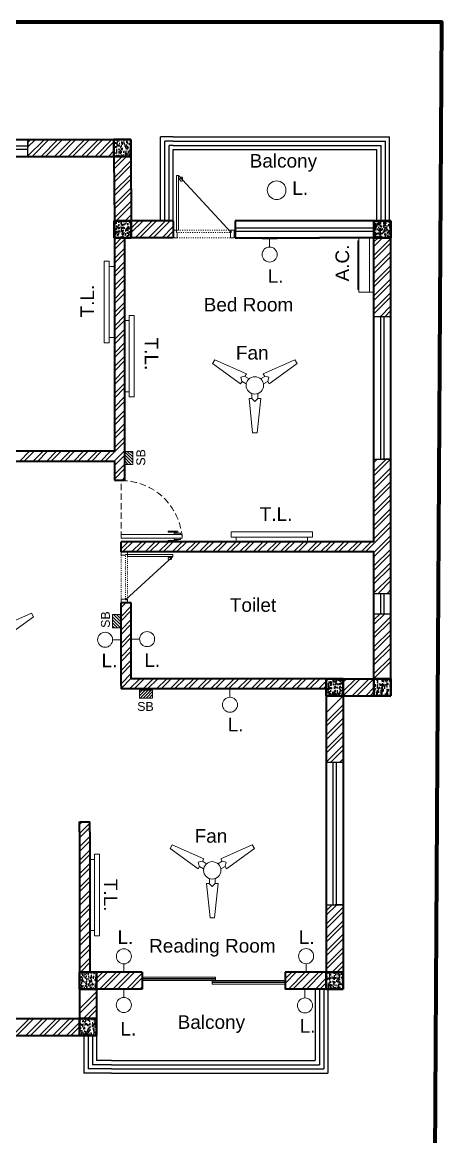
# Model space of a CAD drawing. Header units: inches. Extents: x 4161 to 8381, y 472 to 1500.
# Drawn here: x 5442 to 5689, y 826 to 1483 of the extents above; entities that cross this region are included whole.
import ezdxf

# ---------------------------------------------------------------- set-up
doc = ezdxf.new("R2010")
doc.units = ezdxf.units.IN
doc.header["$MEASUREMENT"] = 0
doc.linetypes.add('ACAD_ISO03W100', pattern=[30, 12, -18])
doc.linetypes.add('HIDDEN', pattern=[0.375, 0.25, -0.125])
doc.layers.get('0').update_dxf_attribs({"lineweight": 35})
for name, color, linetype, lineweight in [('0.Columns', 1, 'Continuous', 35), ('1.Wall', 7, 'Continuous', 35), ('Box', 7, 'Continuous', 15), ('Doors & Furni', 20, 'Continuous', 5), ('E_Elements', 7, 'Continuous', 15), ('E_FITTINGS', 7, 'Continuous', 15), ('Hatch', 7, 'Continuous', 15)]:
    doc.layers.add(name, color=color, linetype=linetype, lineweight=lineweight)
for name, color, linetype in [('3.Windows', 130, 'Continuous'), ('4.Hatch', 14, 'Continuous'), ('5.Texts', 50, 'Continuous'), ('8.Balcony', 90, 'Continuous'), ('9.Vent', 130, 'Continuous'), ('Electrical Components', 170, 'Continuous'), ('rod', 252, 'Continuous'), ('wood', 20, 'Continuous')]:
    doc.layers.add(name, color=color, linetype=linetype)
doc.styles.get("Standard").update_dxf_attribs({"font": 'arial.ttf'})

# ---------------------------------------------------------------- blocks, each defined once
blk = doc.blocks.new('Window7')
at = {"layer": '3.Windows'}
for p, q in [((4180.79, 1757.85), (4096.79, 1757.85)), ((4096.79, 1757.85), (4096.79, 1747.85)), ((4180.79, 1747.85), (4180.79, 1757.85)), ((4180.79, 1747.85), (4180.79, 1757.85)), ((4180.79, 1757.85), (4180.79, 1753.17)), ((4096.79, 1747.85), (4180.79, 1747.85)), ((4180.79, 1753.17), (4180.79, 1753.17))]:
    blk.add_line(p, q, dxfattribs=at)
at = {"layer": '3.Windows', "color": 141, "true_color": 0xadddf7}
for p, q in [((4180.79, 1753.85), (4096.79, 1753.85)), ((4180.79, 1751.85), (4096.79, 1751.85))]:
    blk.add_line(p, q, dxfattribs=at)
blk = doc.blocks.new('window7 virtical')
at = {"layer": '3.Windows', "color": 141, "true_color": 0xadddf7}
for p, q in [((4405.51, 1605.94), (4405.51, 1689.94)), ((4407.51, 1605.94), (4407.51, 1689.94))]:
    blk.add_line(p, q, dxfattribs=at)
at = {"layer": '3.Windows'}
for p, q in [((4401.51, 1605.94), (4411.51, 1605.94)), ((4411.51, 1605.94), (4406.83, 1605.94)), ((4406.83, 1605.94), (4406.83, 1605.94))]:
    blk.add_line(p, q, dxfattribs=at)
blk.add_lwpolyline([(4411.51, 1605.94), (4411.51, 1689.94), (4401.51, 1689.94), (4401.51, 1605.94)], close=True, dxfattribs=at)
blk = doc.blocks.new('Vent')
at = {"layer": '9.Vent'}
for p, q in [((-12, -3.9), (-12, 6.1)), ((-12, 3.82), (-12, 6.1)), ((0, -3.9), (0, 6.1))]:
    blk.add_line(p, q, dxfattribs=at)
at = {"layer": '9.Vent', "color": 5}
for p, q in [((-12, 2), (0, 2)), ((-12, 0), (0, 0))]:
    blk.add_line(p, q, dxfattribs=at)
blk = doc.blocks.new('Dd2')
at = {"layer": 'rod', "lineweight": 13}
blk.add_lwpolyline([(-36.5, 41), (-2, 3.5)], dxfattribs=at)
blk.add_lwpolyline([(-36.5, 38.75), (-35.5, 38.75), (-35.5, 39.25, -0.414214), (-35, 39.75), (-34.5, 39.75, -0.414214), (-34, 39.25), (-34, 37.75, -0.414214), (-34.5, 37.25), (-35, 37.25, -0.414214), (-35.5, 37.75), (-35.5, 38.25), (-36.5, 38.25)], format="xyb", dxfattribs=at)
at = {"layer": 'rod', "linetype": 'ACAD_ISO03W100', "lineweight": 13, "ltscale": 0.05}
for points in [[(-3, 3.5), (-37.5, 3.5)], [(-2, 5), (-36.5, 5)], [(-2.5, 0), (-37.5, 0)]]:
    blk.add_lwpolyline(points, dxfattribs=at)
at = {"layer": 'wood', "lineweight": 13}
for points in [[(-36.5, 41), (-38, 41), (-38, 5), (-36.5, 5)], [(-40, 0), (-40, 5), (-38, 5), (-38, 3.5), (-37.5, 3.5), (-37.5, 0)], [(0, 0), (0, 5), (-2, 5), (-2, 3.5), (-2.5, 3.5), (-2.5, 0)]]:
    blk.add_lwpolyline(points, close=True, dxfattribs=at)
blk = doc.blocks.new('Door')
at = {"layer": 'Doors & Furni', "color": 20}
for p, q in [((4001.9, 980.9), (4000.59, 980.9)), ((4000.59, 980.9), (4000.59, 975.13)), ((4001.34, 975.13), (4001.34, 980.06)), ((4001.34, 980.06), (4001.9, 980.06)), ((4002.74, 982.3), (4001.9, 982.3)), ((4001.9, 982.3), (4001.9, 978.61)), ((4001.9, 978.61), (4002.74, 978.61)), ((4004.74, 983.4), (4002.74, 983.4)), ((4002.74, 983.4), (4002.74, 947.4)), ((4004.74, 947.4), (4004.74, 983.4)), ((4004.74, 982.3), (4005.57, 982.3)), ((4005.57, 978.61), (4004.74, 978.61)), ((4005.57, 982.3), (4005.57, 978.61)), ((4005.57, 980.9), (4006.88, 980.9)), ((4006.13, 980.06), (4005.57, 980.06)), ((4006.13, 975.13), (4006.13, 980.06)), ((4006.88, 980.9), (4006.88, 975.13)), ((4000.59, 975.13), (4001.34, 975.13)), ((4006.88, 975.13), (4006.13, 975.13)), ((4002.74, 947.4), (4004.74, 947.4))]:
    blk.add_line(p, q, dxfattribs=at)
at = {"layer": 'Doors & Furni', "color": 1, "linetype": 'HIDDEN', "ltscale": 15}
blk.add_line((4002.74, 947.4), (4036.59, 947.4), dxfattribs=at)
blk.add_arc((4000.59, 947.4), 36, 0, 86.58304, dxfattribs=at)
blk = doc.blocks.new('FAN')
at = {"layer": 'E_Elements'}
for p, q in [((-23.57, 15.12), (-24.88, 12.85)), ((-4.97, 6.83), (-23.57, 15.12)), ((23.57, 15.12), (4.97, 6.83)), ((24.88, 12.85), (23.57, 15.12)), ((-24.88, 12.85), (-8.39, 0.89)), ((-5.82, 5.34), (-4.97, 6.83)), ((4.97, 6.83), (5.82, 5.34)), ((8.39, 0.89), (24.88, 12.85)), ((-8.39, 0.89), (-7.54, 2.37)), ((-8.26, 4.77), (-5.89, 5.4)), ((-7.62, 2.4), (-8.26, 4.77)), ((-7.54, 2.37), (-5.06, 0.94)), ((-3.34, 3.91), (-5.82, 5.34)), ((5.82, 5.34), (3.34, 3.91)), ((5.06, 0.94), (7.54, 2.37)), ((8.26, 4.77), (5.89, 5.4)), ((7.54, 2.37), (8.39, 0.89)), ((7.62, 2.4), (8.26, 4.77)), ((-1.71, -4.85), (-1.71, -7.71)), ((1.71, -7.71), (1.71, -4.85)), ((-3.43, -7.71), (-1.31, -27.97)), ((-1.71, -7.71), (-3.43, -7.71)), ((-1.73, -7.8), (0, -9.53)), ((0, -9.53), (1.73, -7.8)), ((1.31, -27.97), (3.43, -7.71)), ((3.43, -7.71), (1.71, -7.71)), ((-1.31, -27.97), (1.31, -27.97))]:
    blk.add_line(p, q, dxfattribs=at)
for start, end in [(360, 180), (180, 0)]:
    blk.add_arc((0, 0), 5.14, start, end, dxfattribs=at)
blk = doc.blocks.new('AC')
at = {"layer": 'E_Elements'}
for p, q in [((5826.63, 1009.16), (5858.63, 1009.16)), ((5826.63, 1000.16), (5826.63, 1009.16)), ((5828.29, 1009.63), (5856.95, 1009.63)), ((5828.29, 1009.63), (5828.29, 1009.16)), ((5856.95, 1009.63), (5856.95, 1009.16)), ((5858.63, 1009.16), (5858.63, 1009.16)), ((5858.63, 1009.16), (5858.63, 1000.16)), ((5826.63, 1002.72), (5858.63, 1002.72)), ((5858.63, 1000.16), (5826.63, 1000.16))]:
    blk.add_line(p, q, dxfattribs=at)
blk = doc.blocks.new('O')
at = {"layer": 'E_Elements', "ltscale": 4}
for p, q in [((9523.61, 2111.57), (9520.91, 2111.57)), ((9523.61, 2069.68), (9520.91, 2069.68))]:
    blk.add_line(p, q, dxfattribs=at)
at = {"layer": 'E_Elements', "ltscale": 0.01}
blk.add_lwpolyline([(9526.61, 2066.63), (9526.61, 2114.63), (9523.61, 2114.63), (9523.61, 2066.63)], close=True, dxfattribs=at)
blk = doc.blocks.new('A$C482B25E6')
at = {"layer": 'E_FITTINGS'}
for p, q in [((0, 0), (0, 7.1)), ((3.9, 3.55), (0, 3.55))]:
    blk.add_line(p, q, dxfattribs=at)
blk.add_circle((7.45, 3.55), 3.55, dxfattribs=at)
blk = doc.blocks.new('2')
at = {"layer": 'Hatch', "ltscale": 0.01}
h = blk.add_hatch(dxfattribs=at)
h.set_pattern_fill('ANSI31', color=256, scale=10, style=0)
h.paths.add_polyline_path([(7846.79, 2035.92), (7841.97, 2035.92), (7841.97, 2028.24), (7846.79, 2028.24)])
at = {"layer": 'E_Elements'}
blk.add_lwpolyline([(7841.97, 2028.24), (7846.79, 2028.24), (7846.79, 2035.92), (7841.97, 2035.92)], close=True, dxfattribs=at)
blk = doc.blocks.new('Column2.0')
at = {"layer": '0.Columns', "true_color": 0x991b1e}
h = blk.add_hatch(dxfattribs=at)
h.set_pattern_fill('AR-CONC', color=244, scale=0.54)
h.set_pattern_definition([(50, (868.9964, 332.3348), (3.873205, -0.3388615), [0.405, -4.455]), (355, (868.9964, 332.335), (-0.7492572, 4.0618375), [0.324, -3.564]), (100.45144, (869.319, 332.3066), (3.1239478, 3.722976), [0.344197, -3.7861674]), (46.1842, (868.9964, 333.415), (5.763103, -0.893804), [0.6075, -6.6825]), (96.63564, (869.4767, 333.3403), (5.0471745, 5.2602404), [0.516296, -5.679254]), (351.18416, (868.9964, 333.415), (5.0471745, 5.26024), [0.486, -5.346]), (21, (869.5364, 333.1448), (3.223298, -2.174142), [0.405, -4.455]), (326, (869.5364, 333.145), (1.3139028, 3.9158102), [0.324, -3.564]), (71.45144, (869.805, 332.9636), (4.537201, 1.7416682), [0.344197, -3.7861674]), (37.5, (868.9964, 332.3348), (0.0656632, 1.7976268), [0, -3.5208, 0, -3.618, 0, -3.5775]), (7.5, (868.9964, 332.3348), (1.4205755, 2.1298232), [0, -2.0628, 0, -3.4398, 0, -1.3635]), (327.5, (867.7922, 332.3348), (2.88264116, -0.1217963), [0, -1.35, 0, -4.212, 0, -5.589]), (317.5, (867.2522, 332.3348), (3.1492053, 0.5405669), [0, -1.755, 0, -2.7972, 0, -3.969])])
h.paths.add_polyline_path([(4674.88, 1327.63), (4674.88, 1337.63), (4664.88, 1337.63), (4664.88, 1327.63)])
at = {"layer": '0.Columns', "linetype": 'ACAD_ISO03W100', "lineweight": 40}
for p, q in [((4674.88, 1337.63), (4664.88, 1337.63)), ((4664.88, 1337.63), (4664.88, 1327.63)), ((4674.88, 1327.63), (4674.88, 1337.63)), ((4664.88, 1327.63), (4674.88, 1327.63))]:
    blk.add_line(p, q, dxfattribs=at)
blk = doc.blocks.new('Title Box 2.0')
at = {"lineweight": 100, "ltscale": 0.5}
blk.add_lwpolyline([(4996.97, 684.44), (5689.78, 684.44), (5694.53, 1520.13), (5001.72, 1520.13), (4996.97, 684.44)], dxfattribs=at)

msp = doc.modelspace()

# ---------------------------------------------------------------- linework, layer by layer
at = {"layer": '1.Wall'}
for p, q in [((5307.847, 1413.751), (5505.575, 1413.751)), ((5311.847, 1403.751), (5495.632, 1403.751)), ((5495.632, 1403.751), (5495.847, 1365.695)), ((5505.632, 1403.78), (5505.847, 1365.751)), ((5495.847, 1365.695), (5495.847, 1355.751)), ((5530.584, 1365.751), (5505.847, 1365.751)), ((5530.584, 1365.751), (5530.584, 1355.751)), ((5616.774, 1365.751), (5567.121, 1365.751)), ((5567.121, 1365.751), (5567.121, 1355.751)), ((5658.847, 1365.751), (5616.774, 1365.751)), ((5648.676, 1365.751), (5658.847, 1365.751)), ((5658.847, 1091.976), (5658.847, 1365.751)), ((5495.847, 1355.751), (5495.847, 1229.985)), ((5530.584, 1355.751), (5501.847, 1355.751)), ((5501.847, 1355.751), (5501.847, 1229.985)), ((5567.121, 1355.751), (5616.774, 1355.751)), ((5648.847, 1355.751), (5616.774, 1355.751)), ((5648.847, 1176.751), (5648.847, 1355.751)), ((5495.847, 1229.985), (5315.674, 1229.985)), ((5501.847, 1229.985), (5501.847, 1213.078)), ((5495.847, 1223.985), (5315.674, 1223.985)), ((5495.847, 1223.985), (5495.847, 1213.078)), ((5499.847, 1170.751), (5499.847, 1176.751)), ((5505.847, 1176.751), (5499.847, 1176.751)), ((5648.847, 1176.751), (5505.847, 1176.751)), ((5505.847, 1170.751), (5499.847, 1170.751)), ((5648.847, 1170.751), (5505.847, 1170.751)), ((5648.847, 1095.976), (5648.847, 1170.751)), ((5499.847, 1091.976), (5499.847, 1140.751)), ((5505.847, 1140.751), (5499.847, 1140.751)), ((5505.847, 1095.976), (5505.847, 1140.751)), ((5499.847, 1091.976), (5499.847, 1089.976)), ((5620.737, 1095.976), (5505.847, 1095.976)), ((5620.737, 1095.976), (5648.847, 1095.976)), ((5658.847, 1091.976), (5658.847, 1085.976)), ((5505.847, 1089.976), (5499.847, 1089.976)), ((5620.737, 1089.976), (5505.847, 1089.976)), ((5620.737, 1085.976), (5620.737, 1089.976)), ((5620.737, 1085.976), (5620.737, 923.112)), ((5630.737, 1085.976), (5658.847, 1085.976)), ((5630.737, 1085.976), (5630.737, 919.112)), ((5475.394, 1011.751), (5481.394, 1011.751)), ((5475.394, 1005.751), (5475.394, 1011.751)), ((5481.394, 1005.751), (5481.394, 1011.751)), ((5475.394, 1005.751), (5475.394, 895.751)), ((5481.394, 1005.751), (5481.394, 923.112)), ((5485.394, 923.112), (5481.394, 923.112)), ((5512.234, 923.112), (5485.394, 923.112)), ((5512.234, 923.112), (5512.234, 913.112)), ((5620.737, 923.112), (5596.441, 923.112)), ((5596.441, 923.112), (5596.441, 913.112)), ((5485.394, 913.112), (5485.394, 885.751)), ((5512.234, 913.112), (5485.394, 913.112)), ((5624.737, 913.112), (5596.441, 913.112)), ((5624.737, 913.112), (5630.737, 913.112)), ((5630.737, 919.112), (5630.737, 913.112)), ((5337.5, 895.751), (5475.394, 895.751)), ((5337.5, 885.751), (5485.394, 885.751))]:
    msp.add_line(p, q, dxfattribs=at)
at = {"layer": '1.Wall', "color": 7, "true_color": 0xffffff}
msp.add_line((5495.847, 1213.078), (5501.847, 1213.078), dxfattribs=at)
at = {"layer": '3.Windows', "color": 141, "true_color": 0xadddf7}
for p, q in [((5567.004, 1361.751), (5648.676, 1361.751)), ((5567.004, 1359.751), (5648.676, 1359.751))]:
    msp.add_line(p, q, dxfattribs=at)
at = {"layer": '3.Windows'}
for p, q in [((5567.121, 1365.751), (5567.121, 1355.751)), ((5648.793, 1365.751), (5567.121, 1365.751)), ((5567.121, 1355.751), (5648.793, 1355.751))]:
    msp.add_line(p, q, dxfattribs=at)
at = {"layer": '4.Hatch', "color": 244, "linetype": 'Continuous', "true_color": 0x991b1e}
for p, q in [((5444.771, 1411.792), (5446.73, 1413.751)), ((5444.771, 1403.837), (5454.685, 1413.751)), ((5444.771, 1409.141), (5449.382, 1413.751)), ((5447.337, 1403.751), (5457.337, 1413.751)), ((5452.64, 1403.751), (5462.64, 1413.751)), ((5455.292, 1403.751), (5465.292, 1413.751)), ((5460.595, 1403.751), (5470.595, 1413.751)), ((5463.247, 1403.751), (5473.247, 1413.751)), ((5468.55, 1403.751), (5478.55, 1413.751)), ((5471.202, 1403.751), (5481.202, 1413.751)), ((5476.505, 1403.751), (5486.505, 1413.751)), ((5479.157, 1403.751), (5489.157, 1413.751)), ((5484.46, 1403.751), (5494.46, 1413.751)), ((5487.112, 1403.751), (5495.632, 1412.271)), ((5492.415, 1403.751), (5495.632, 1406.968)), ((5495.067, 1403.751), (5495.632, 1404.316)), ((5495.658, 1399.04), (5500.37, 1403.751)), ((5495.673, 1396.403), (5503.022, 1403.751)), ((5495.703, 1391.129), (5505.647, 1401.073)), ((5495.718, 1388.493), (5505.662, 1398.437)), ((5495.748, 1383.219), (5505.692, 1393.163)), ((5495.763, 1380.582), (5505.707, 1390.526)), ((5495.792, 1375.309), (5505.736, 1385.253)), ((5495.807, 1372.672), (5505.751, 1382.616)), ((5495.837, 1367.399), (5505.781, 1377.343)), ((5496.841, 1365.751), (5505.796, 1374.706)), ((5502.145, 1365.751), (5505.826, 1369.432)), ((5504.796, 1365.751), (5505.841, 1366.796)), ((5505.847, 1361.499), (5510.1, 1365.751)), ((5505.847, 1358.847), (5512.751, 1365.751)), ((5508.055, 1355.751), (5518.055, 1365.751)), ((5510.706, 1355.751), (5520.706, 1365.751)), ((5516.009, 1355.751), (5526.009, 1365.751)), ((5518.661, 1355.751), (5528.661, 1365.751)), ((5523.964, 1355.751), (5530.584, 1362.371)), ((5526.616, 1355.751), (5530.584, 1359.719)), ((5648.676, 1361.138), (5648.847, 1361.309)), ((5495.847, 1351.499), (5500.1, 1355.751)), ((5495.847, 1348.847), (5501.847, 1354.847)), ((5648.676, 1358.487), (5648.847, 1358.658)), ((5648.847, 1353.354), (5651.244, 1355.751)), ((5648.847, 1350.703), (5653.895, 1355.751)), ((5648.847, 1345.399), (5658.847, 1355.399)), ((5648.847, 1342.748), (5658.847, 1352.748)), ((5495.847, 1343.544), (5501.847, 1349.544)), ((5495.847, 1340.892), (5501.847, 1346.892)), ((5648.847, 1337.444), (5658.847, 1347.444)), ((5495.847, 1335.589), (5501.847, 1341.589)), ((5648.847, 1334.793), (5658.847, 1344.793)), ((5495.847, 1332.937), (5501.847, 1338.937)), ((5495.847, 1327.634), (5501.847, 1333.634)), ((5648.847, 1329.489), (5658.847, 1339.489)), ((5648.847, 1326.838), (5658.847, 1336.838)), ((5495.847, 1324.982), (5501.847, 1330.982)), ((5648.847, 1321.534), (5658.847, 1331.534)), ((5648.847, 1318.883), (5658.847, 1328.883)), ((5495.847, 1319.679), (5501.847, 1325.679)), ((5495.847, 1317.027), (5501.847, 1323.027)), ((5648.847, 1313.58), (5658.847, 1323.58)), ((5648.847, 1310.928), (5658.847, 1320.928)), ((5495.847, 1311.724), (5501.847, 1317.724)), ((5495.847, 1309.072), (5501.847, 1315.072)), ((5652.514, 1309.292), (5658.847, 1315.625)), ((5495.847, 1303.769), (5501.847, 1309.769)), ((5495.847, 1301.117), (5501.847, 1307.117)), ((5655.165, 1309.292), (5658.847, 1312.973)), ((5495.847, 1295.814), (5501.847, 1301.814)), ((5495.847, 1293.162), (5501.847, 1299.162)), ((5495.847, 1287.859), (5501.847, 1293.859)), ((5495.847, 1285.207), (5501.847, 1291.207)), ((5495.847, 1279.904), (5501.847, 1285.904)), ((5495.847, 1277.252), (5501.847, 1283.252)), ((5495.847, 1271.949), (5501.847, 1277.949)), ((5495.847, 1269.297), (5501.847, 1275.297)), ((5495.847, 1263.994), (5501.847, 1269.994)), ((5495.847, 1261.342), (5501.847, 1267.342)), ((5495.847, 1256.039), (5501.847, 1262.039)), ((5495.847, 1253.387), (5501.847, 1259.387)), ((5495.847, 1248.084), (5501.847, 1254.084)), ((5495.847, 1245.433), (5501.847, 1251.433)), ((5495.847, 1240.129), (5501.847, 1246.129)), ((5495.847, 1237.478), (5501.847, 1243.478)), ((5490.309, 1223.985), (5501.847, 1235.523)), ((5495.847, 1232.174), (5501.847, 1238.174)), ((5439.928, 1223.985), (5445.928, 1229.985)), ((5442.58, 1223.985), (5448.58, 1229.985)), ((5447.883, 1223.985), (5453.883, 1229.985)), ((5450.535, 1223.985), (5456.535, 1229.985)), ((5455.838, 1223.985), (5461.838, 1229.985)), ((5458.49, 1223.985), (5464.49, 1229.985)), ((5463.793, 1223.985), (5469.793, 1229.985)), ((5466.445, 1223.985), (5472.445, 1229.985)), ((5471.748, 1223.985), (5477.748, 1229.985)), ((5474.4, 1223.985), (5480.4, 1229.985)), ((5479.703, 1223.985), (5485.703, 1229.985)), ((5482.355, 1223.985), (5488.355, 1229.985)), ((5487.658, 1223.985), (5493.658, 1229.985)), ((5495.613, 1223.985), (5501.847, 1230.219)), ((5495.847, 1221.568), (5501.847, 1227.568)), ((5495.847, 1216.264), (5501.847, 1222.264)), ((5648.847, 1218.12), (5656.018, 1225.292)), ((5648.847, 1223.423), (5650.715, 1225.292)), ((5648.847, 1215.468), (5658.67, 1225.292)), ((5495.847, 1213.613), (5501.847, 1219.613)), ((5648.847, 1210.165), (5658.847, 1220.165)), ((5648.847, 1207.514), (5658.847, 1217.514)), ((5500.615, 1213.078), (5501.847, 1214.309)), ((5648.847, 1202.21), (5658.847, 1212.21)), ((5648.847, 1199.559), (5658.847, 1209.559)), ((5648.847, 1194.255), (5658.847, 1204.255)), ((5648.847, 1191.604), (5658.847, 1201.604)), ((5648.847, 1186.3), (5658.847, 1196.3)), ((5648.847, 1183.649), (5658.847, 1193.649)), ((5643.904, 1170.751), (5658.847, 1185.694)), ((5648.847, 1178.345), (5658.847, 1188.345)), ((5499.847, 1172.534), (5504.063, 1176.751)), ((5500.715, 1170.751), (5506.715, 1176.751)), ((5506.018, 1170.751), (5512.018, 1176.751)), ((5508.67, 1170.751), (5514.67, 1176.751)), ((5513.973, 1170.751), (5519.973, 1176.751)), ((5516.625, 1170.751), (5522.625, 1176.751)), ((5521.928, 1170.751), (5527.928, 1176.751)), ((5524.58, 1170.751), (5530.58, 1176.751)), ((5529.883, 1170.751), (5535.883, 1176.751)), ((5532.535, 1170.751), (5538.535, 1176.751)), ((5537.838, 1170.751), (5543.838, 1176.751)), ((5540.49, 1170.751), (5546.49, 1176.751)), ((5545.793, 1170.751), (5551.793, 1176.751)), ((5548.445, 1170.751), (5554.445, 1176.751)), ((5553.748, 1170.751), (5559.748, 1176.751)), ((5556.4, 1170.751), (5562.4, 1176.751)), ((5561.703, 1170.751), (5567.703, 1176.751)), ((5564.355, 1170.751), (5570.355, 1176.751)), ((5569.658, 1170.751), (5575.658, 1176.751)), ((5572.31, 1170.751), (5578.31, 1176.751)), ((5577.613, 1170.751), (5583.613, 1176.751)), ((5580.265, 1170.751), (5586.265, 1176.751)), ((5585.568, 1170.751), (5591.568, 1176.751)), ((5588.22, 1170.751), (5594.22, 1176.751)), ((5593.523, 1170.751), (5599.523, 1176.751)), ((5596.175, 1170.751), (5602.175, 1176.751)), ((5601.478, 1170.751), (5607.478, 1176.751)), ((5604.129, 1170.751), (5610.129, 1176.751)), ((5609.433, 1170.751), (5615.433, 1176.751)), ((5612.084, 1170.751), (5618.084, 1176.751)), ((5617.388, 1170.751), (5623.388, 1176.751)), ((5620.039, 1170.751), (5626.039, 1176.751)), ((5625.343, 1170.751), (5631.343, 1176.751)), ((5627.994, 1170.751), (5633.994, 1176.751)), ((5633.298, 1170.751), (5639.298, 1176.751)), ((5635.949, 1170.751), (5641.949, 1176.751)), ((5641.253, 1170.751), (5647.253, 1176.751)), ((5648.847, 1170.39), (5658.847, 1180.39)), ((5648.847, 1167.739), (5658.847, 1177.739)), ((5648.847, 1162.435), (5658.847, 1172.435)), ((5648.847, 1159.784), (5658.847, 1169.784)), ((5648.847, 1154.481), (5658.847, 1164.481)), ((5648.847, 1151.829), (5658.847, 1161.829)), ((5648.847, 1146.526), (5658.847, 1156.526)), ((5651.247, 1146.274), (5658.847, 1153.874)), ((5656.55, 1146.274), (5658.847, 1148.571)), ((5499.847, 1140.715), (5499.883, 1140.751)), ((5499.847, 1138.063), (5502.535, 1140.751)), ((5499.847, 1132.76), (5505.847, 1138.76)), ((5499.847, 1130.108), (5505.847, 1136.108)), ((5499.847, 1124.805), (5505.847, 1130.805)), ((5648.847, 1130.616), (5652.505, 1134.274)), ((5648.847, 1127.964), (5655.156, 1134.274)), ((5648.847, 1122.661), (5658.847, 1132.661)), ((5648.847, 1120.009), (5658.847, 1130.009)), ((5499.847, 1122.153), (5505.847, 1128.153)), ((5648.847, 1114.706), (5658.847, 1124.706)), ((5499.847, 1116.85), (5505.847, 1122.85)), ((5499.847, 1114.198), (5505.847, 1120.198)), ((5648.847, 1112.054), (5658.847, 1122.054)), ((5648.847, 1106.751), (5658.847, 1116.751)), ((5499.847, 1108.895), (5505.847, 1114.895)), ((5499.847, 1106.243), (5505.847, 1112.243)), ((5648.847, 1104.099), (5658.847, 1114.099)), ((5499.847, 1100.94), (5505.847, 1106.94)), ((5499.847, 1098.288), (5505.847, 1104.288)), ((5648.847, 1098.796), (5658.847, 1108.796)), ((5648.847, 1096.144), (5658.847, 1106.144)), ((5499.847, 1092.985), (5505.847, 1098.985)), ((5499.847, 1090.333), (5505.847, 1096.333)), ((5504.793, 1089.976), (5510.793, 1095.976)), ((5507.444, 1089.976), (5513.444, 1095.976)), ((5512.748, 1089.976), (5518.748, 1095.976)), ((5515.399, 1089.976), (5521.399, 1095.976)), ((5520.703, 1089.976), (5526.703, 1095.976)), ((5523.354, 1089.976), (5529.354, 1095.976)), ((5528.658, 1089.976), (5534.658, 1095.976)), ((5531.309, 1089.976), (5537.309, 1095.976)), ((5536.613, 1089.976), (5542.613, 1095.976)), ((5539.264, 1089.976), (5545.264, 1095.976)), ((5544.568, 1089.976), (5550.568, 1095.976)), ((5547.219, 1089.976), (5553.219, 1095.976)), ((5552.523, 1089.976), (5558.523, 1095.976)), ((5555.174, 1089.976), (5561.174, 1095.976)), ((5560.478, 1089.976), (5566.478, 1095.976)), ((5563.129, 1089.976), (5569.129, 1095.976)), ((5568.432, 1089.976), (5574.432, 1095.976)), ((5571.084, 1089.976), (5577.084, 1095.976)), ((5576.387, 1089.976), (5582.387, 1095.976)), ((5579.039, 1089.976), (5585.039, 1095.976)), ((5584.342, 1089.976), (5590.342, 1095.976)), ((5586.994, 1089.976), (5592.994, 1095.976)), ((5592.297, 1089.976), (5598.297, 1095.976)), ((5594.949, 1089.976), (5600.949, 1095.976)), ((5600.252, 1089.976), (5606.252, 1095.976)), ((5602.904, 1089.976), (5608.904, 1095.976)), ((5608.207, 1089.976), (5614.207, 1095.976)), ((5610.859, 1089.976), (5616.859, 1095.976)), ((5616.162, 1089.976), (5620.737, 1094.551)), ((5618.814, 1089.976), (5620.737, 1091.899)), ((5620.737, 1075.989), (5640.724, 1095.976)), ((5630.737, 1088.641), (5638.072, 1095.976)), ((5630.737, 1093.944), (5632.769, 1095.976)), ((5636.027, 1085.976), (5646.027, 1095.976)), ((5638.679, 1085.976), (5648.679, 1095.976)), ((5643.982, 1085.976), (5648.847, 1090.841)), ((5646.634, 1085.976), (5648.847, 1088.189)), ((5620.737, 1070.686), (5630.737, 1080.686)), ((5620.737, 1068.034), (5630.737, 1078.034)), ((5620.737, 1062.731), (5630.737, 1072.731)), ((5620.737, 1060.08), (5630.737, 1070.08)), ((5620.737, 1054.776), (5630.737, 1064.776)), ((5620.737, 1052.125), (5630.737, 1062.125)), ((5620.737, 1046.821), (5630.737, 1056.821)), ((5623.235, 1046.668), (5630.737, 1054.17)), ((5628.538, 1046.668), (5630.737, 1048.866)), ((5475.394, 1010.196), (5476.949, 1011.751)), ((5475.394, 1004.893), (5481.394, 1010.893)), ((5475.394, 1002.241), (5481.394, 1008.241)), ((5475.394, 996.938), (5481.394, 1002.938)), ((5475.394, 994.286), (5481.394, 1000.286)), ((5475.394, 988.983), (5481.394, 994.983)), ((5475.394, 986.331), (5481.394, 992.331)), ((5475.394, 981.028), (5481.394, 987.028)), ((5475.394, 978.376), (5481.394, 984.376)), ((5475.394, 973.073), (5481.394, 979.073)), ((5475.394, 970.421), (5481.394, 976.421)), ((5475.394, 965.118), (5481.394, 971.118)), ((5475.394, 962.466), (5481.394, 968.466)), ((5475.394, 957.163), (5481.394, 963.163)), ((5475.394, 954.512), (5481.394, 960.512)), ((5620.737, 959.317), (5624.088, 962.668)), ((5620.737, 956.665), (5626.739, 962.668)), ((5620.737, 951.362), (5630.737, 961.362)), ((5475.394, 949.208), (5481.394, 955.208)), ((5475.394, 946.557), (5481.394, 952.557)), ((5620.737, 948.71), (5630.737, 958.71)), ((5620.737, 943.407), (5630.737, 953.407)), ((5475.394, 941.253), (5481.394, 947.253)), ((5620.737, 940.755), (5630.737, 950.755)), ((5475.394, 938.602), (5481.394, 944.602)), ((5475.394, 933.298), (5481.394, 939.298)), ((5620.737, 935.452), (5630.737, 945.452)), ((5620.737, 932.8), (5630.737, 942.8)), ((5475.394, 930.647), (5481.394, 936.647)), ((5620.737, 927.497), (5630.737, 937.497)), ((5620.737, 924.845), (5630.737, 934.845)), ((5475.394, 925.343), (5481.394, 931.343)), ((5475.815, 923.112), (5481.394, 928.692)), ((5624.307, 923.112), (5630.737, 929.542)), ((5626.959, 923.112), (5630.737, 926.89)), ((5481.118, 923.112), (5481.394, 923.388)), ((5485.394, 919.433), (5489.073, 923.112)), ((5485.394, 916.782), (5491.725, 923.112)), ((5487.028, 913.112), (5497.028, 923.112)), ((5489.68, 913.112), (5499.68, 923.112)), ((5494.983, 913.112), (5504.983, 923.112)), ((5497.635, 913.112), (5507.635, 923.112)), ((5502.938, 913.112), (5512.234, 922.408)), ((5505.59, 913.112), (5512.234, 919.757)), ((5596.441, 919.111), (5600.442, 923.112)), ((5596.441, 916.459), (5603.094, 923.112)), ((5598.397, 913.112), (5608.397, 923.112)), ((5601.049, 913.112), (5611.049, 923.112)), ((5606.352, 913.112), (5616.352, 923.112)), ((5609.004, 913.112), (5619.004, 923.112)), ((5614.307, 913.112), (5620.737, 919.542)), ((5510.893, 913.112), (5512.234, 914.453)), ((5616.959, 913.112), (5620.737, 916.89)), ((5630.217, 913.112), (5630.737, 913.632)), ((5475.394, 901.478), (5485.394, 911.478)), ((5475.394, 898.827), (5485.394, 908.827)), ((5477.622, 895.751), (5485.394, 903.524)), ((5480.274, 895.751), (5485.394, 900.872)), ((5435.802, 885.751), (5445.802, 895.751)), ((5438.454, 885.751), (5448.454, 895.751)), ((5443.757, 885.751), (5453.757, 895.751)), ((5446.409, 885.751), (5456.409, 895.751)), ((5451.712, 885.751), (5461.712, 895.751)), ((5454.364, 885.751), (5464.364, 895.751)), ((5459.667, 885.751), (5469.667, 895.751)), ((5462.319, 885.751), (5472.319, 895.751)), ((5467.622, 885.751), (5475.394, 893.524)), ((5470.274, 885.751), (5475.394, 890.872))]:
    msp.add_line(p, q, dxfattribs=at)
at = {"layer": '8.Balcony'}
for p, q in [((5530.584, 1415.251), (5523.084, 1415.251)), ((5523.084, 1407.751), (5523.084, 1415.251)), ((5650.584, 1415.251), (5658.084, 1415.251)), ((5658.084, 1407.751), (5658.084, 1415.251)), ((5477.894, 885.751), (5477.894, 863.568)), ((5485.394, 885.751), (5485.394, 871.068)), ((5485.394, 868.568), (5482.894, 868.568)), ((5494.229, 871.068), (5485.394, 871.068)), ((5621.729, 871.068), (5621.729, 863.568)), ((5494.229, 863.568), (5477.894, 863.568)), ((5614.229, 863.568), (5621.729, 863.568))]:
    msp.add_line(p, q, dxfattribs=at)
at = {"layer": '8.Balcony', "color": 116, "true_color": 0x136734}
for p, q in [((5530.584, 1412.751), (5525.584, 1412.751)), ((5525.584, 1407.751), (5525.584, 1412.751)), ((5650.584, 1412.751), (5655.584, 1412.751)), ((5655.584, 1407.751), (5655.584, 1412.751)), ((5530.584, 1410.251), (5528.084, 1410.251)), ((5528.084, 1407.751), (5528.084, 1410.251)), ((5650.584, 1410.251), (5653.084, 1410.251)), ((5653.084, 1407.751), (5653.084, 1410.251)), ((5480.394, 885.751), (5480.394, 866.068)), ((5482.894, 885.751), (5482.894, 868.568)), ((5494.229, 868.568), (5485.394, 868.568)), ((5614.229, 868.568), (5616.729, 868.568)), ((5616.729, 871.068), (5616.729, 868.568)), ((5619.229, 871.068), (5619.229, 866.068)), ((5494.229, 866.068), (5480.394, 866.068)), ((5614.229, 866.068), (5619.229, 866.068))]:
    msp.add_line(p, q, dxfattribs=at)
at = {"layer": '8.Balcony', "ltscale": 15}
for p, q in [((5530.584, 1415.251), (5650.584, 1415.251)), ((5523.084, 1365.751), (5523.084, 1407.751)), ((5530.584, 1365.751), (5530.584, 1407.751)), ((5530.584, 1407.751), (5650.584, 1407.751)), ((5650.584, 1365.751), (5650.584, 1407.751)), ((5658.084, 1365.751), (5658.084, 1407.751)), ((5614.229, 913.068), (5614.229, 871.068)), ((5621.729, 913.068), (5621.729, 871.068)), ((5494.229, 871.068), (5614.229, 871.068)), ((5494.229, 863.568), (5614.229, 863.568))]:
    msp.add_line(p, q, dxfattribs=at)
at = {"layer": '8.Balcony', "color": 116, "ltscale": 15, "true_color": 0x136734}
for p, q in [((5530.584, 1412.751), (5650.584, 1412.751)), ((5525.584, 1365.751), (5525.584, 1407.751)), ((5528.084, 1365.751), (5528.084, 1407.751)), ((5530.584, 1410.251), (5650.584, 1410.251)), ((5653.084, 1365.751), (5653.084, 1407.751)), ((5655.584, 1365.751), (5655.584, 1407.751)), ((5616.729, 913.068), (5616.729, 871.068)), ((5619.229, 913.068), (5619.229, 871.068)), ((5494.229, 868.568), (5614.229, 868.568)), ((5494.229, 866.068), (5614.229, 866.068))]:
    msp.add_line(p, q, dxfattribs=at)
at = {"layer": 'Doors & Furni', "color": 4}
for p, q in [((5512.234, 920.112), (5555.461, 920.112)), ((5512.234, 920.112), (5555.461, 920.112)), ((5512.234, 920.112), (5555.461, 920.112)), ((5555.461, 920.112), (5555.461, 918.112)), ((5512.234, 918.112), (5596.441, 918.112)), ((5553.461, 918.112), (5553.461, 916.112)), ((5553.461, 916.112), (5596.441, 916.112))]:
    msp.add_line(p, q, dxfattribs=at)
at = {"layer": 'Doors & Furni', "color": 141, "true_color": 0xadddf7}
for p, q in [((5512.234, 919.312), (5555.461, 919.312)), ((5512.234, 918.912), (5555.461, 918.912)), ((5553.461, 917.312), (5596.441, 917.312)), ((5553.461, 916.912), (5596.441, 916.912))]:
    msp.add_line(p, q, dxfattribs=at)
at = {"layer": 'E_Elements', "color": 7}
msp.add_circle((5591.498, 1383.852), 5.5, dxfattribs=at)

# ---------------------------------------------------------------- block references
at = {"layer": '0.Columns'}
for p in [(830.749, 76.123), (830.964, 28.123), (983.91, 28.123), (955.854, -241.652), (983.964, -241.652), (810.512, -414.516), (955.854, -414.516), (810.512, -441.877)]:
    msp.add_blockref('Column2.0', p, dxfattribs=at)
at = {"layer": '1.Wall'}
for name, p in [('Window7', (1263.986, -344.104)), ('window7 virtical', (1247.332, -380.645)), ('window7 virtical', (1219.222, -643.269))]:
    msp.add_blockref(name, p, dxfattribs=at)
at = {"layer": '9.Vent', "rotation": 270}
msp.add_blockref('Vent', (5652.747, 1134.274), dxfattribs=at)
at = {"layer": 'Box'}
msp.add_blockref('Title Box 2.0', (-5.766, -37.343), dxfattribs=at)
at = {"layer": 'Doors & Furni', "xscale": 0.8988819272717369, "yscale": 0.8988819272717369, "zscale": 0.8988819272717369}
msp.add_blockref('Dd2', (5566.539, 1355.751), dxfattribs=at)
at = {"layer": 'Doors & Furni', "color": 20, "xscale": -1, "rotation": 270}
msp.add_blockref('Door', (4552.448, -2823.839), dxfattribs=at)
at = {"layer": 'Doors & Furni', "xscale": 0.7443684540144205, "yscale": 0.7443684540144205, "zscale": 0.7443684540144205, "rotation": 270}
msp.add_blockref('Dd2', (5499.847, 1140.932), dxfattribs=at)
at = {"layer": 'E_Elements', "rotation": 89.99999999999999}
msp.add_blockref('AC', (6649.008, -4502.883), dxfattribs=at)
at = {"layer": 'E_Elements', "color": 7, "rotation": 180}
msp.add_blockref('O', (15016.392, 3408.618), dxfattribs=at)
at = {"layer": 'E_Elements', "color": 7}
msp.add_blockref('O', (-4019.06, -804.586), dxfattribs=at)
at = {"layer": 'E_Elements', "color": 7, "xscale": -1}
for name, p, rotation in [('2', (-2340.125, 3258.183), 180), ('O', (3498.031, -8344.155), 270), ('2', (-2347.136, 3161.992), 180), ('2', (7546.649, 8931.312), 90), ('O', (-4039.513, 3059.227), 180)]:
    msp.add_blockref(name, p, dxfattribs=dict(at, rotation=rotation))
at = {"layer": 'E_FITTINGS', "color": 7, "yscale": 1.25, "zscale": 1.25}
for p, xscale, rotation in [((5582.933, 1355.246), 1.25, 270), ((5499.708, 1123.409), 1.25, 180), ((5505.847, 1123.767), -1.25, 180), ((5559.56, 1089.976), 1.25, 270), ((5497.028, 923.112), -1.25, 270), ((5604.397, 923.218), -1.25, 270), ((5496.988, 913.079), 1.25, 270), ((5603.753, 912.784), 1.25, 270)]:
    msp.add_blockref('A$C482B25E6', p, dxfattribs=dict(at, xscale=xscale, rotation=rotation))
at = {"layer": 'Electrical Components', "color": 7}
for p in [(5578.664, 1268.825), (5423.369, 1119.558), (5553.539, 983.063)]:
    msp.add_blockref('FAN', p, dxfattribs=at)

# ---------------------------------------------------------------- texts
at = {"layer": '5.Texts', "color": 2, "true_color": 0xf1eb1f, "char_height": 8, "attachment_point": 1}
for s, insert in [('\\pxqc;Balcony', (5540.113, 1405.172)), ('\\pxqc;Bed Room', (5519.543, 1320.417)), ('\\pxqc;Toilet', (5522.211, 1143.441)), ('\\pxqc;Reading Room', (5498.258, 942.642)), ('\\pxqc;Balcony', (5497.672, 897.702))]:
    msp.add_mtext_dynamic_manual_height_columns(s, width=110.71706, gutter_width=1, heights=[35.636], dxfattribs=dict(at, insert=insert))
at = {"layer": '5.Texts', "color": 7, "attachment_point": 1}
for s, width, gutter_width, heights, insert, char_height in [('\\pxqc;L.', 110.71706, 1, [35.636], (5549.999, 1389.111), 8), ('\\pxqc;L.', 110.71706, 1, [35.636], (5535.544, 1337.31), 8), ('\\pxqc;Fan', 110.71706, 1, [35.636], (5521.755, 1292.073), 8), ('\\pxqc;T.L.', 110.71706, 1, [35.636], (5535.783, 1197.008), 8), ('\\pxqc;L.', 110.71706, 1, [35.636], (5437.628, 1110.746), 8), ('\\pxqc;L.', 110.71706, 1, [35.636], (5462.822, 1111.003), 8), ('\\pxqc;SB', 72.40653, 0.654, [23.305], (5477.99, 1082.27), 5.2318), ('\\pxqc;L.', 110.71706, 1, [35.636], (5511.924, 1072.99), 8), ('\\pxqc;Fan', 110.71706, 1, [35.636], (5497.434, 1007.363), 8), ('\\pxqc;L.', 110.71706, 1, [35.636], (5447.024, 947.712), 8), ('\\pxqc;L.', 110.71706, 1, [35.636], (5553.836, 947.712), 8), ('\\pxqc;L.', 110.71706, 1, [35.636], (5448.76, 893.751), 8), ('\\pxqc;L.', 110.71706, 1, [35.636], (5554.372, 895.427), 8)]:
    msp.add_mtext_dynamic_manual_height_columns(s, width=width, gutter_width=gutter_width, heights=heights, dxfattribs=dict(at, insert=insert, char_height=char_height))
for s, width, gutter_width, heights, insert, char_height, rotation in [('\\pxqc;A.C.', 110.71706, 1, [35.636], (5626.184, 1285.578), 8, 90), ('\\pxqc;T.L.', 110.71706, 1, [35.636], (5475.878, 1263.183), 8, 90), ('\\pxqc;T.L.', 110.71706, 1, [35.636], (5521.755, 1342.69), 8, 270), ('\\pxqc;SB', 72.40653, 0.654, [23.305], (5508.819, 1190.195), 5.2318, 90), ('\\pxqc;SB', 72.40653, 0.654, [23.305], (5487.975, 1094.63), 5.2318, 90), ('\\pxqc;T.L.', 110.71706, 1, [35.636], (5497.68, 1023.829), 8, 270)]:
    msp.add_mtext_dynamic_manual_height_columns(s, width=width, gutter_width=gutter_width, heights=heights, dxfattribs=dict(at, insert=insert, char_height=char_height, rotation=rotation))

doc.saveas('drawing.dxf')
